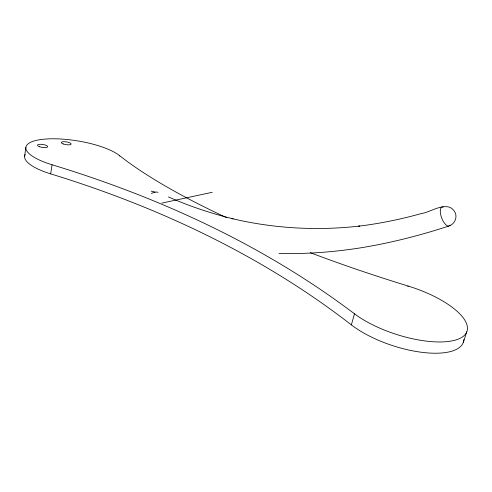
<?xml version="1.0" encoding="UTF-8"?>
<svg xmlns="http://www.w3.org/2000/svg" width="492" height="492" viewBox="0 0 492 492"><rect width="100%" height="100%" fill="white"/><g stroke="black" fill="none" stroke-linecap="round" stroke-linejoin="round"><path stroke-width="0.74" d="M24.618 156.204L25.873 147.409M463.888 339.449A66.598 25.516 18.3 0 1 421.38 352.26A66.598 25.516 18.3 0 1 351.368 324.88C262.101 255.625 158.344 206.904 50.67 173.873L52.072 164.765A49.667 14.502 9.2 0 1 41.076 139.525A49.667 14.502 9.2 0 1 119.427 155.521A399.086 91.032 15.9 0 0 226.867 217.796M119.335 156.05L119.427 155.521M351.368 324.88L354.48 313.804C264.21 245.563 160.011 197.593 52.072 164.765M407.886 286.658L408.071 286.03A399.086 91.032 15.9 0 1 310.323 252.697M463.236 342.567L466.779 331.768M449.497 225.779C455.211 223.7 457.941 216.216 454.35 211.179C452.769 208.792 450.198 207.003 447.314 206.72C438.015 205.902 429.657 212.292 420.697 213.731C400.347 219.407 379.615 223.626 358.643 226.185L359.603 226.062C316.885 230.957 273.349 228.485 231.523 218.479L233.116 218.848C210.982 213.405 189.279 206.16 168.436 196.917M448.772 226.074C420.728 235.244 392.075 242.581 362.967 247.458L362.014 247.624C334.566 251.99 306.737 254.229 278.939 253.349M161.948 203.073L212.218 192.298M408.071 286.03A66.875 24.828 18 0 1 460.438 338.145A66.875 24.828 18 0 1 354.48 313.804M50.67 173.873A49.514 14.938 9.1 0 1 25.184 154.47M151.425 193.565A15.781 9.256 -63.7 0 1 158.043 192.304M151.142 191.203A15.744 11.673 78.6 0 1 154.937 192.169M450.088 225.151A10.141 4.133 69.4 0 1 441.675 217.962A10.141 4.133 69.4 0 1 443.243 206.997M63.216 143.947A4.988 1.396 9.1 0 0 71.112 144.181A4.988 1.396 9.1 0 0 64.354 141.69A4.988 1.396 9.1 0 0 63.216 143.947M39.735 146.77A5.16 1.476 8.6 0 0 47.693 146.739A5.16 1.476 8.6 0 0 40.356 144.279A5.16 1.476 8.6 0 0 39.735 146.77"/></g></svg>
